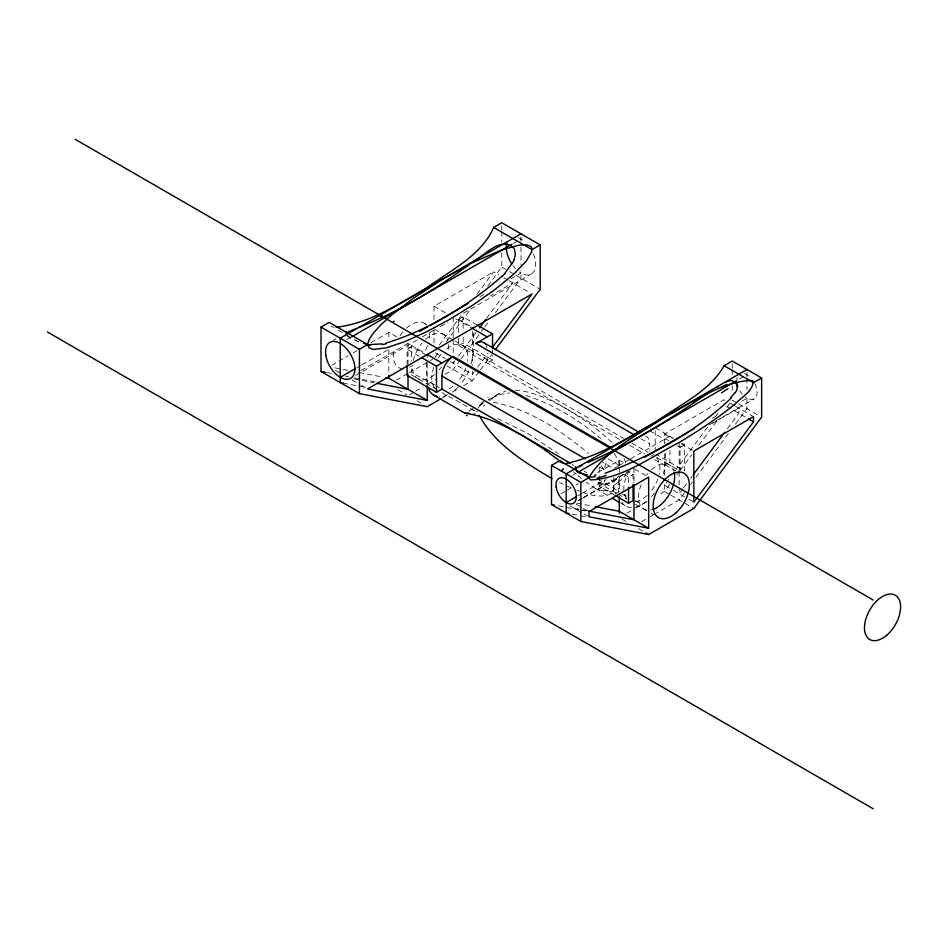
<?xml version="1.0" encoding="UTF-8"?>
<svg xmlns="http://www.w3.org/2000/svg" width="948" height="948" viewBox="0 0 948 948"><rect width="100%" height="100%" fill="white"/><g stroke="black" fill="none" stroke-linecap="round" stroke-linejoin="round"><path stroke-width="0.71" stroke-dasharray="4.74 3.56" d="M626.273 472.649L622.836 480.15M478.337 407.759L480.683 404.275L482.816 403.09M617.373 477.436L616.283 478.87M439.268 345.048L461.19 315.518M476.974 294.247L493.635 271.803L498.767 274.754M434.883 357.23L438.403 352.478M446.33 341.813L470.089 309.795M487.699 286.071L501.788 267.099L501.788 252.31M454.957 360.868L453.203 363.226L453.203 357.301M458.465 356.14L476.014 332.511M486.537 318.338L512.844 282.883L490.009 296.072M460.254 360.015L453.203 369.507L444.422 374.579M461.131 358.83L480.494 332.736M481.383 331.551L484.013 327.996M484.902 326.811L489.298 320.874M495.46 312.579L520.997 278.179L520.997 270.796M450.644 361.757L472.412 374.318L474.166 371.96M477.674 367.231L488.196 353.047M463.619 385.67L472.412 380.586L479.451 371.106M480.34 369.921L491.775 354.505M668.861 479.297L664.477 485.21L672.144 489.63M675 471.026L709.211 424.953M716.226 415.497L717.98 413.138M669.762 484.357L664.477 491.479L658.196 495.105M676.801 474.877L679.443 471.322M680.32 470.125L691.767 454.708M698.806 445.228L718.181 419.135M726.986 407.273L732.259 400.163L737.366 403.113M682.667 488.955L679.159 493.683L679.159 487.841M683.544 487.782L687.051 483.053M690.559 478.325L692.313 475.967M727.4 428.697L738.8 413.34L738.8 408.126L709.614 424.977M684.444 492.841L679.159 499.952L656.561 512.998M690.606 484.535L692.372 482.165M695.891 477.425L729.344 432.359M735.506 424.052L746.953 408.635L746.953 395.589M619.933 483.468L618.771 484.535M489.441 400.755L497.961 394.226L506.125 390.979M484.464 405.258L483.255 406.289M483.587 402.936L477.531 406.562M618.203 466.037L613.866 468.62L602.845 462.257M618.392 465.918L629.33 459.59M613.866 477.318L613.866 494.702L599.183 486.229L604.599 482.994L604.599 480.103M614.944 494.062L619.281 491.479L598.247 479.333M333.518 340.261L335.971 338.851M346.636 339.704L350.487 337.488M513.306 243.482L520.997 239.05M331.705 365.288L348.2 355.761M353.284 352.834L357.088 350.642M371.047 342.584L388.81 332.321L397.769 337.5M433.994 319.559L433.994 306.228L493.635 271.803M356.898 367.706L360.738 365.49M362.018 364.743L387.661 349.942M479.972 296.653L485.092 293.69M510.735 278.89L520.997 272.965M361.07 370.514L408.019 343.413L424.657 353.023M355.737 375.396L417.274 339.87M422.405 336.907L433.947 330.248M440.358 326.55L448.049 322.107M463.43 313.219L531.378 273.996M458.619 319.512L463.145 316.905L477.828 325.377M396.335 380.16L407.64 373.631M408.896 372.908L428.982 361.318M430.238 360.584L432.75 359.138M409.275 394.866L414.288 391.974M415.544 391.24L423.081 386.891M428.105 383.999L436.886 378.927M442.289 397.982L447.302 395.091M452.326 392.188L458.607 388.561M468.679 411.136L472.637 408.872M498.672 393.823L488.125 399.985L498.849 394.676L509.645 392.993M572.592 475.386L576.443 473.159M739.262 379.164L744.381 376.202M560.908 493.872L565.992 490.934M567.26 490.199L571.063 488.007M576.135 485.08L578.683 483.61M597.714 472.625L619.281 460.171L625.668 463.856M664.477 443.64L664.477 434.077L724.118 399.641L724.118 402.248M630.586 458.868L669.892 436.27L669.892 439.173M577.723 495.899L581.574 493.683M582.854 492.948L605.926 479.617M712.339 418.186L717.458 415.224M741.822 401.158L746.953 398.207M578.505 500.319L582.345 498.091M583.636 497.356L625.941 472.934M709.27 424.822L754.134 398.918M578.138 500.888L581.942 498.684M583.21 497.949L633.975 468.644L633.975 483.255M619.281 491.479L618.392 492L618.392 476.062M665.378 453.274L665.378 464.864L664.477 465.385A31.959 18.45 -60 0 1 662.889 475.908M626.818 513.224L634.342 508.875M635.598 508.152L649.416 500.177M641.5 521.696L649.036 517.347M650.292 516.624L655.317 513.733M458.619 332.511L458.619 319.429L463.145 316.905L463.145 331.397M458.619 338.294L458.619 345.522L463.145 342.998L492.522 359.956L492.522 355.607M492.522 359.956L487.094 362.977L487.094 352.834M650.873 456.296L654.12 454.483M473.111 408.647L471.784 409.702L475.232 410.946M608.45 490.495L607.23 490.803A28.037 19.683 73.6 0 1 603.817 490.471M607.55 483.907L605.879 484.073M515.167 390.149C534.245 391.417 551.606 400.601 568.042 409.714M603.84 491.111L596.197 488.907L586.243 482.212M603.568 483.966L597.584 482.165M493.221 402.248C529.233 408.991 560.861 430.428 588.578 453.488M334.845 367.848L349.054 370.585M358.984 372.493L383.134 377.138M326.787 372.564L332.558 373.678M345.546 376.178L348.426 376.735M354.197 377.837L375.823 382.008M354.054 378.939L373.939 382.767M343.117 383.099L357.538 385.883M358.972 386.156L366.189 387.542M576.68 503.104L592.299 506.102M587.108 510.759L574.334 508.294L574.334 505.687M558.704 505.912L578.896 509.799M580.342 510.071L587.559 511.458M571.952 514.112L579.169 515.499M580.603 515.783L587.819 517.17M476.133 411.207L477.448 411.586M525.832 395.435C553.656 404.286 579.086 420.083 601.21 438.948M582.937 492.332C593.78 497.664 622.836 499.928 611.022 479.522M474.391 410.697L442.029 392.567M576.976 490.235L579.37 491.076M497.676 418.613L527.775 433.426L558.171 453.535M570.803 487.746L559.45 482.473M358.143 341.399L358.782 341.683M501.788 267.099L508.187 270.796M509.467 271.531L514.586 274.482M515.866 275.228L540.194 289.27M738.646 403.848L759.087 415.639M730.505 403.327L734.333 405.543M735.612 406.277L753.494 416.599M503.886 277.717L507.725 279.933M509.005 280.667L529.494 292.494M726.666 406.337L747.107 418.139M655.21 427.785L673.566 438.391M682.133 443.332L684.586 444.742L684.586 470.836L656.431 454.59M664.477 434.077L672.144 438.497M681.079 443.664L693.853 451.035M458.619 319.429L473.313 327.901M669.039 440.915L665.378 438.794L665.378 443.143M677.607 445.856L680.06 447.278L684.586 444.742L680.06 447.278L680.06 470.481M433.994 306.228L446.804 313.622M455.763 318.801L472.412 328.411M649.783 430.819L664.477 439.291M640.824 438.687L649.783 443.865L649.783 451.106M424.183 323.232L426.742 324.702M434.433 329.146L453.642 340.237M454.921 340.972L623.926 438.557M631.617 442.989L648.254 452.599M657.213 457.766L678.922 470.303M458.619 345.522L473.313 353.995L473.313 332.25M665.378 464.887L675.166 470.54M619.281 439.291L472.412 354.505A31.959 18.45 -60 0 1 470.824 365.016M629.448 445.169L644.699 453.974M654.689 459.733L664.477 465.385L669.892 462.363L669.892 450.762M435.286 352.881L445.524 358.794M673.412 490.365L687.466 498.482M688.746 499.217L693.853 502.167M634.615 469.011L648.657 477.128M446.804 365.81L472.412 380.586M608.272 459.022L619.281 465.385M669.584 494.429L664.477 491.479L664.477 482.781M670.864 495.164L683.638 502.535M684.906 503.269L693.853 508.436M426.327 355.038L411.633 346.553L407.119 349.255L407.119 363.748M625.727 470.161L633.074 474.403L633.074 483.16M419.36 356.318L407.119 349.255L411.633 346.636L411.633 361.093M623.654 474.273L628.548 477.093L633.074 474.486L628.548 477.093L628.548 485.791M599.468 466.997L604.599 469.947A15.974 9.219 -60 0 1 607.123 460.266M434.563 384.829L411.633 372.647L411.633 366.864M435.784 385.54L439.457 387.661M584.264 471.263L586.8 472.72M624.222 494.335L625.988 495.354M634.816 500.449L641.879 504.526M331.35 326.207L333.767 327.605M338.602 330.402L342.228 332.487M347.063 335.284L360.856 343.247M622.054 494.133L626.96 496.953M402.462 369.72L398.622 367.504A25.56 14.765 -60 0 1 394.024 349.658M411.432 374.898L437.04 389.687M597.738 482.473L616.555 493.327M617.812 494.05L626.592 499.122M635.48 504.253L649.534 512.37M650.814 513.105L653.362 514.586M397.769 389.675L406.739 394.854M416.978 400.767L422.097 403.73M621.841 519.042L628.228 522.727M638.442 528.629L644.83 532.314M576.242 504.182L589.016 511.565M335.568 370.455L339.408 372.671M352.218 380.065L359.896 384.497M361.176 385.232L367.587 388.929M569.866 505.722L587.736 516.044M568.445 409.939L593.389 426.245L612.764 442.977M595.842 488.73L609.623 496.693M620.893 503.21L625.905 506.102M572.165 464.259L573.765 465.504M581.645 478.55L573.398 471.784M600.937 465.741L605.191 470.789M614.245 453.381L617.823 459.685L619.66 465.468M624.08 458.548L625.87 463.359M746.953 372.398L746.953 376.747M746.953 378.193L746.953 389.794M732.259 363.925L732.259 368.274M732.259 369.72L732.259 375.515M732.259 385.658L732.259 392.91M679.159 442.562L679.159 470.315M679.159 471.772L679.159 486.383M664.477 453.796L664.477 476.986M655.21 430.688L655.21 449.53M619.281 460.171L619.281 466.013M619.281 467.471L619.281 492.308M599.183 467.388L599.183 480.435M599.183 481.88L599.183 486.229M520.997 236.787L520.997 241.219M520.997 247.132L520.997 264.871M501.788 225.695L501.788 230.127M501.788 231.608L501.788 241.965M492.522 349.812L492.522 354.149M472.412 331.373L472.412 365.43M472.412 371.355L472.412 374.318M463.145 337.192L463.145 342.998M453.203 317.319L453.203 338.057M453.203 339.538L453.203 355.82M433.994 329.928L433.994 343.259M427.216 354.505L427.216 357.467M427.216 363.38L427.216 384.118M426.327 362.278L426.327 381.108L427.216 380.586A31.959 18.45 -60 0 0 427.311 382.885M408.019 343.413L408.019 364.151M388.81 332.321L388.81 339.728M388.81 350.096L388.81 373.785M533.286 253.827A20.773 11.992 60 0 1 533.582 272.005A20.773 11.992 60 0 1 519.67 272.135M515.582 268.651A20.773 11.992 60 0 1 512.951 265.558M518.319 237.782A20.773 11.992 60 0 1 525.038 242.036M425.522 339.372A25.56 14.765 -60 0 1 447.954 340.557M448.641 344.562A25.56 14.765 -60 0 1 447.954 352.324M441.448 366.912A25.56 14.765 -60 0 1 439.268 369.779M434.457 374.638A25.56 14.765 -60 0 1 412.581 365.383M413.269 360.584A25.56 14.765 -60 0 1 421.943 343.14M651.477 469.829A25.56 14.765 -60 0 1 673.91 471.014M651.477 509.882A25.56 14.765 -60 0 1 650.245 510.119M646.797 510.119A25.56 14.765 -60 0 1 641.358 484.404M646.797 474.995A25.56 14.765 -60 0 1 647.899 473.597M754.845 383.62A14.374 8.307 60 0 1 755.686 397.508A14.374 8.307 60 0 1 745.104 396.939M742.284 394.19A14.374 8.307 60 0 1 739.76 390.612M736.821 379.556A14.374 8.307 60 0 1 737.177 377.588M744.156 373.559A14.374 8.307 60 0 1 750.697 377.707M656.348 457.564A25.56 14.765 -60 0 1 659.227 474.296M657.936 478.752A25.56 14.765 -60 0 1 650.186 492.178M646.974 495.52A25.56 14.765 -60 0 1 635.231 501.682M626.746 498.589A25.56 14.765 -60 0 1 624.507 494.204M623.879 490.697A25.56 14.765 -60 0 1 628.216 472.649M654.239 493.126A31.959 18.45 -60 0 1 650.897 497.155M645.991 501.717A31.959 18.45 -60 0 1 635.658 507.109M631.498 507.595A31.959 18.45 -60 0 1 621.805 502.002M406.431 328.174A25.56 14.765 -60 0 1 425.439 324.109M429.408 333.104A25.56 14.765 -60 0 1 429.183 338.898M427.465 345.688A25.56 14.765 -60 0 1 424.183 352.751M413.032 365.217A25.56 14.765 -60 0 1 409.785 367.089M400.009 335.746A25.56 14.765 -60 0 1 403.101 331.622M446.532 348.923A25.56 14.765 -60 0 1 467.589 361.081M465.871 367.86A25.56 14.765 -60 0 1 458.121 381.297M453.108 386.168A25.56 14.765 -60 0 1 446.532 389.972M434.682 387.696A25.56 14.765 -60 0 1 433.757 367.231M438.426 357.917A25.56 14.765 -60 0 1 441.519 353.794M356.602 341.102A13.734 3.389 25.4 0 1 355.227 340.379M350.748 338.436A14.173 1.683 26.8 0 1 345.617 334.561M613.771 490.389A31.794 20.88 -70.9 0 1 608.26 492.071M618.072 482.129A31.794 17.965 -58.9 0 1 613.486 485.791M468.727 370.905A31.959 18.45 -60 0 1 460.87 383.916M458.133 386.997A31.959 18.45 -60 0 1 451.852 392.354M447.788 394.7A31.959 18.45 -60 0 1 439.434 396.714M645.612 436.139A15.974 9.219 -60 0 1 649.783 443.865M486.312 345.593A15.974 9.219 -60 0 1 486.916 347.667M618.108 476.465A19.114 16.59 49.9 0 1 617.444 477.496M616.567 479.226A21.377 17.526 72.8 0 1 607.538 483.836M605.926 484.274A19.114 14.741 57.1 0 1 603.603 484.227M484.961 400.731A21.377 2.429 -33.4 0 1 480.802 403.22M488.196 397.153A28.037 1.256 -43.1 0 1 487.782 397.544M482.733 403.09A31.794 14.362 -53 0 1 479.889 405.483M621.639 478.894A28.037 22.124 -79.5 0 1 619.044 482.153M475.244 413.565A31.794 18.747 -61.1 0 1 472.424 414.205M473.313 353.983L472.412 354.505L473.313 353.995"/><path stroke-width="1.42" d="M495.306 349.753L540.194 289.27L540.194 244.916L501.788 222.744L493.635 227.437C481.442 255.664 450.146 270.595 426.363 288.085C398.113 304.284 369.104 323.564 336.078 327.25M551.499 465.385L580.875 482.342L589.016 477.638C605.108 450.039 638.3 435.369 663.861 417.535C691.436 403.587 720.504 381.392 752.12 380.385L753.162 381.357C752.937 391.394 741.289 397.307 735.103 403.99C717.411 418.483 698.214 431.02 678.638 442.787C651.063 456.735 622.006 478.93 590.391 479.937L589.016 477.638L559.64 460.681L551.499 465.385L551.499 504.526L580.875 521.483L648.657 534.53L693.853 508.436L761.635 417.12L761.635 377.979L732.259 361.022L724.118 365.727C709.768 391.263 679.989 404.571 656.846 421.244C627.813 437.822 598.603 456.865 565.423 463.596M514.231 259.539L515.368 254.348L514.61 249.751A13.71 11.376 -39.5 0 0 513.804 248.21C501.575 235.898 485.945 254.313 475.197 260.285M734.653 393.373C741.075 386.76 734.084 376.214 725.469 382.589M479.522 327.783L485.66 319.512M492.581 347.146L532.053 293.975L367.587 388.929L427.216 400.411L427.216 385.599M693.201 474.782L724.77 432.241M753.494 421.824L693.853 502.167L693.853 451.035L753.494 416.599L753.494 421.824L748.387 418.874M576.42 468.644L576.431 470.682M731.406 397.793C695.962 431.968 650.778 456.13 605.025 473.301M346.032 333.258L346.992 332.487M504.668 273.534L513.283 261.719A32.967 28.701 12.1 0 0 514.195 259.515M502.322 275.951C468.644 305.517 428.994 329.845 386.026 343.093M468.466 265.132C434.516 290.029 398.16 311.975 358.889 327.427M708.109 393.017C670.236 419.561 630.586 443.794 588.163 462.399M717.245 387.068L718.726 386.168M426.327 355.038L427.216 354.505L441.91 362.977L453.203 356.46L610.773 447.42M407.119 365.193L407.119 375.337L436.495 392.306L436.495 366.212L441.91 362.977M436.495 392.306L441.91 389.071L441.91 376.024A15.974 9.219 -60 0 1 453.203 356.46M615.086 495.413L628.548 503.187L633.074 500.497L633.074 484.594M321.017 327.107L329.169 322.403L367.587 344.574L368.95 347.821L373.358 349.409L385.978 347.94L404.82 341.647L427.192 331.48L449.814 319.275L472.448 305.351L494.82 289.685L513.662 274.221L526.282 261.115L531.721 251.801L531.721 247.819L530.679 246.373L526.282 244.785L518.651 245.224L501.646 249.952L472.448 262.714L442.432 279.281L412.048 299.201L391.666 314.985L380.989 324.702L373.358 333.08L368.95 339.751L367.587 344.574L359.434 349.279L321.017 327.107L321.017 371.462L359.434 393.633L427.216 406.68L441.033 398.705M520.997 233.824L340.225 338.187L340.225 382.542L343.117 383.099M351.767 336.753L512.015 244.228M540.194 244.916L532.053 249.62L493.635 227.437M340.225 377.328L355.607 368.452M419.715 331.433L427.406 327.001M429.965 325.519L468.431 303.313M634.65 435.12L475.801 343.413L492.522 333.862L492.522 348.354M746.953 369.507L566.181 473.87L566.181 512.998L569.073 513.555M577.723 472.424L736.691 380.646M761.635 377.979L753.494 382.684L724.118 365.727M566.181 502.57L576.443 496.645M644.391 457.41L687.975 432.252M690.535 430.771L694.386 428.543M473.313 327.901L472.412 328.411L487.094 336.884M579.027 466.807L581.989 465.29M347.94 331.966L356.555 328.375M433.84 395.221L465.16 413.269C485.376 415.994 504.917 425.913 522.881 435.819M382.127 343.887L369.779 344.574M468.857 413.174L465.089 413.257M595.889 475.09L594.408 475.232M587.665 475.126L580.069 472.969M385.966 377.683L388.81 378.228L427.216 400.411M321.017 371.462L325.354 372.291M376.771 383.312L408.019 389.32L408.019 374.507M595.143 506.647L619.281 511.292L648.657 528.261L648.657 477.128L589.016 511.565L589.016 516.779L648.657 528.261M588.53 511.031L633.975 519.777L633.975 484.712M551.499 504.526L554.379 505.083M365.632 343.958L366.236 344.077M363.795 343.508L364.411 343.674M551.937 478.586C524.493 462.269 494.738 444.257 479.19 415.343M477.828 325.377L492.522 333.862M483.788 342.619L638.857 432.146M75.129 139.261L873.155 600.001M421.801 357.728L436.495 366.212M441.91 376.024L585.378 458.856M441.91 389.071L570.281 463.181M646.109 533.049L648.657 534.53M47.4 331.99L873.155 808.739M523.284 436.056L542.078 447.906L561.263 462.008M612.124 498.138L619.636 502.487M562.034 462.612L562.804 463.228M559.64 460.681L559.972 462.008M628.548 487.248L628.548 503.187M619.281 496.693L619.281 513.224M580.875 482.342L580.875 521.483M388.81 375.266L388.81 378.228M359.434 349.279L359.434 393.633M674.229 472.282A25.56 14.765 -60 0 1 652.722 509.526M737.923 386.642A14.374 8.307 60 0 1 736.952 382.826M606.199 475.386A91.707 68.943 48 0 1 597.157 477.993M595.32 476.643A30.976 20.382 30.8 0 1 588.305 476.998M579.927 473.005A7.063 1.754 19.9 0 1 576.692 471.026M575.14 468.656A29.08 8.259 0.8 0 1 575.685 466.582M561.429 470.836A105.062 13.592 -16.3 0 1 563.515 468.656M721.511 392.828A91.707 15.144 -29.8 0 1 727.993 388.751M720.871 387.495A30.976 12.111 -24.7 0 1 726.583 384.45M734.345 393.207A53.183 44.473 15.5 0 1 730.932 397.449M511.73 263.828A20.773 11.992 60 0 1 506.872 243.186M394.226 321.242A164.656 5.795 -36.7 0 1 393.266 321.479M504.81 273.688A124.2 108.356 55.3 0 1 502.452 276.081M386.274 343.733A120.443 90.949 58.9 0 1 382.399 344.634M370.123 345.416A31.13 19.529 34.8 0 1 366.485 345.001M345.842 332.57A32.967 5.38 -6 0 1 346.482 332.049M382.305 315.862A124.2 3.543 -23.7 0 1 380.255 316.727M437.455 396.525A31.959 18.45 -60 0 1 428.093 387.27M475.801 343.413A15.974 9.219 -60 0 1 485.838 344.669M467.246 415.674A28.037 10.333 -40.5 0 1 466.546 415.414M325.804 355.251A20.773 11.992 60 0 0 349.848 378.738A20.773 11.992 60 0 0 345.036 347.122A20.773 11.992 60 0 0 325.804 355.251M887.198 634.828A25.56 14.765 -60 0 0 895.303 595.226A25.56 14.765 -60 0 0 865.062 622.042A25.56 14.765 -60 0 0 887.198 634.828M556.203 487.284A14.374 8.307 60 0 0 572.841 503.542A14.374 8.307 60 0 0 569.511 481.643A14.374 8.307 60 0 0 556.203 487.284M675.936 512.856A25.56 14.765 -60 0 0 684.041 473.253A25.56 14.765 -60 0 0 653.788 500.07A25.56 14.765 -60 0 0 675.936 512.856"/></g></svg>
